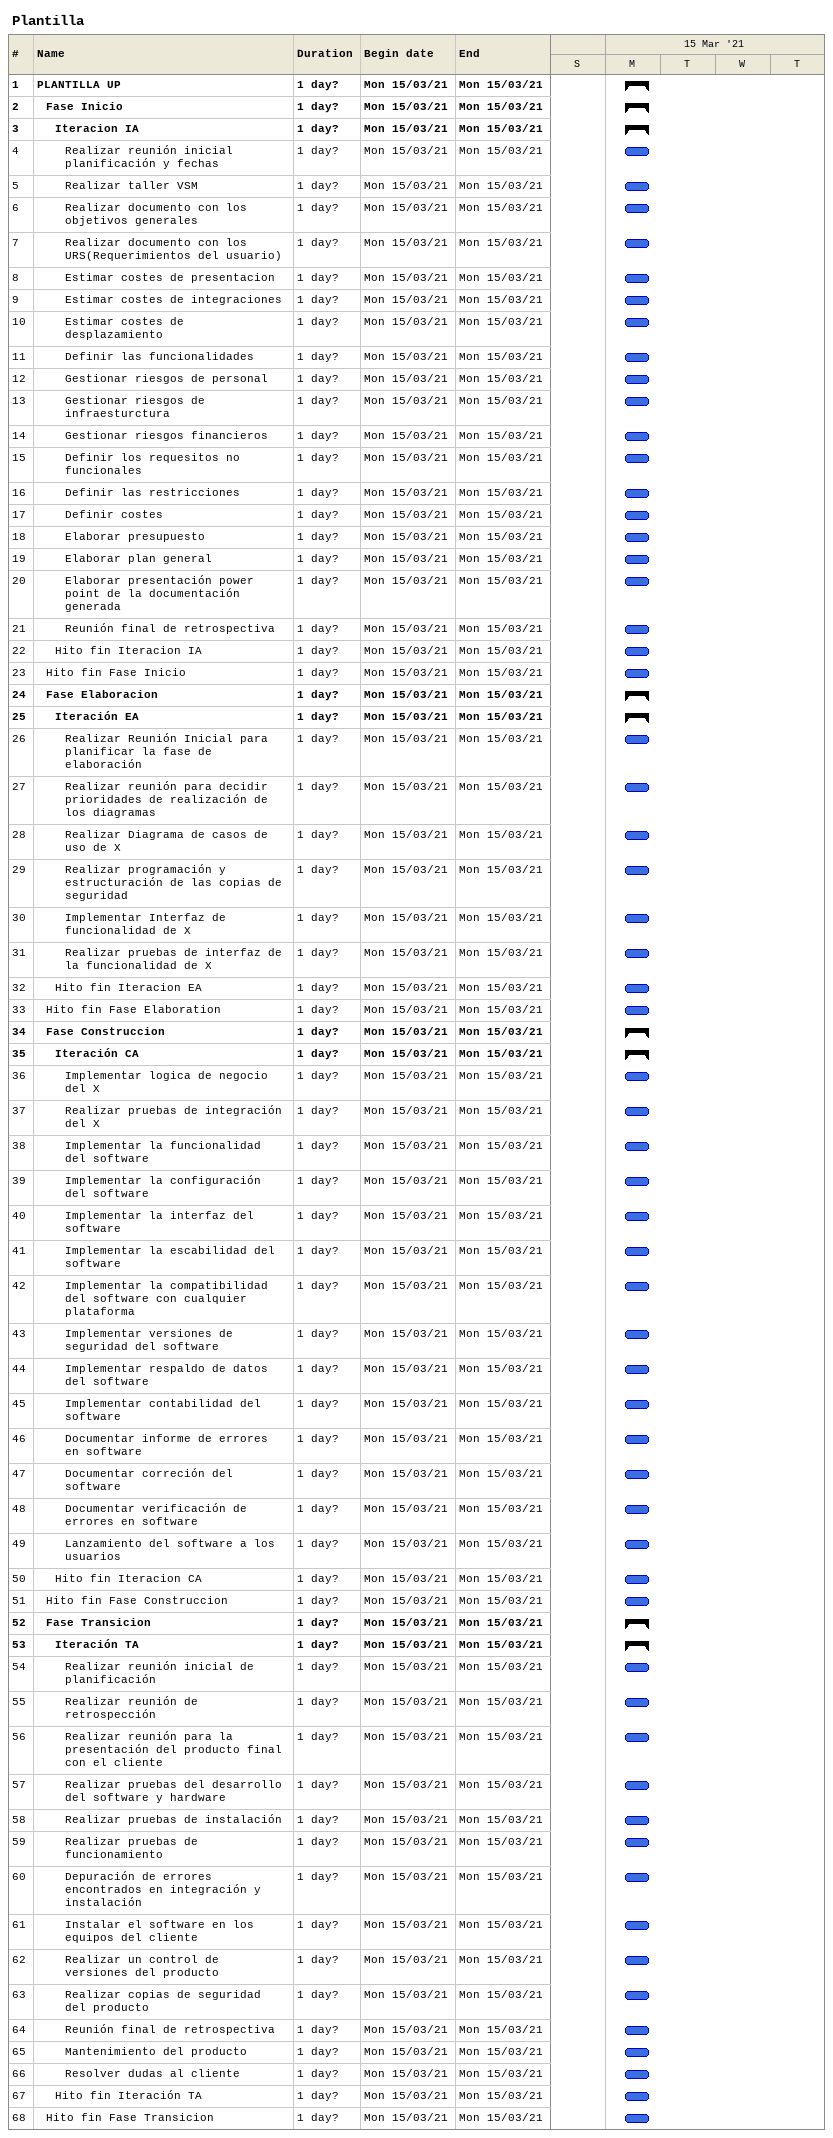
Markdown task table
Plantilla

| ID | Level | Task | Duration | Start | Finish |
|---|---|---|---|---|---|
| 1 | 1 | **PLANTILLA UP** | 1d? | 2021-03-15 | 2021-03-15 |
| 2 | 2 | **Fase Inicio** | 1d? | 2021-03-15 | 2021-03-15 |
| 3 | 3 | **Iteracion IA** | 1d? | 2021-03-15 | 2021-03-15 |
| 4 | 4 | Realizar reunión inicial planificación y fechas | 1d? | 2021-03-15 | 2021-03-15 |
| 5 | 4 | Realizar taller VSM | 1d? | 2021-03-15 | 2021-03-15 |
| 6 | 4 | Realizar documento con los objetivos generales | 1d? | 2021-03-15 | 2021-03-15 |
| 7 | 4 | Realizar documento con los URS(Requerimientos del usuario) | 1d? | 2021-03-15 | 2021-03-15 |
| 8 | 4 | Estimar costes de presentacion | 1d? | 2021-03-15 | 2021-03-15 |
| 9 | 4 | Estimar costes de integraciones | 1d? | 2021-03-15 | 2021-03-15 |
| 10 | 4 | Estimar costes de desplazamiento | 1d? | 2021-03-15 | 2021-03-15 |
| 11 | 4 | Definir las funcionalidades | 1d? | 2021-03-15 | 2021-03-15 |
| 12 | 4 | Gestionar riesgos de personal | 1d? | 2021-03-15 | 2021-03-15 |
| 13 | 4 | Gestionar riesgos de infraesturctura | 1d? | 2021-03-15 | 2021-03-15 |
| 14 | 4 | Gestionar riesgos financieros | 1d? | 2021-03-15 | 2021-03-15 |
| 15 | 4 | Definir los requesitos no funcionales | 1d? | 2021-03-15 | 2021-03-15 |
| 16 | 4 | Definir las restricciones | 1d? | 2021-03-15 | 2021-03-15 |
| 17 | 4 | Definir costes | 1d? | 2021-03-15 | 2021-03-15 |
| 18 | 4 | Elaborar presupuesto | 1d? | 2021-03-15 | 2021-03-15 |
| 19 | 4 | Elaborar plan general | 1d? | 2021-03-15 | 2021-03-15 |
| 20 | 4 | Elaborar presentación power point de la documentación generada | 1d? | 2021-03-15 | 2021-03-15 |
| 21 | 4 | Reunión final de retrospectiva | 1d? | 2021-03-15 | 2021-03-15 |
| 22 | 3 | Hito fin Iteracion IA | 1d? | 2021-03-15 | 2021-03-15 |
| 23 | 2 | Hito fin Fase Inicio | 1d? | 2021-03-15 | 2021-03-15 |
| 24 | 2 | **Fase Elaboracion** | 1d? | 2021-03-15 | 2021-03-15 |
| 25 | 3 | **Iteración EA** | 1d? | 2021-03-15 | 2021-03-15 |
| 26 | 4 | Realizar Reunión Inicial para planificar la fase de elaboración | 1d? | 2021-03-15 | 2021-03-15 |
| 27 | 4 | Realizar reunión para decidir prioridades de realización de los diagramas | 1d? | 2021-03-15 | 2021-03-15 |
| 28 | 4 | Realizar Diagrama de casos de uso de X | 1d? | 2021-03-15 | 2021-03-15 |
| 29 | 4 | Realizar programación y estructuración de las copias de seguridad | 1d? | 2021-03-15 | 2021-03-15 |
| 30 | 4 | Implementar Interfaz de funcionalidad de X | 1d? | 2021-03-15 | 2021-03-15 |
| 31 | 4 | Realizar pruebas de interfaz de la funcionalidad de X | 1d? | 2021-03-15 | 2021-03-15 |
| 32 | 3 | Hito fin Iteracion EA | 1d? | 2021-03-15 | 2021-03-15 |
| 33 | 2 | Hito fin Fase Elaboration | 1d? | 2021-03-15 | 2021-03-15 |
| 34 | 2 | **Fase Construccion** | 1d? | 2021-03-15 | 2021-03-15 |
| 35 | 3 | **Iteración CA** | 1d? | 2021-03-15 | 2021-03-15 |
| 36 | 4 | Implementar logica de negocio del X | 1d? | 2021-03-15 | 2021-03-15 |
| 37 | 4 | Realizar pruebas de integración del X | 1d? | 2021-03-15 | 2021-03-15 |
| 38 | 4 | Implementar la funcionalidad del software | 1d? | 2021-03-15 | 2021-03-15 |
| 39 | 4 | Implementar la configuración del software | 1d? | 2021-03-15 | 2021-03-15 |
| 40 | 4 | Implementar la interfaz del software | 1d? | 2021-03-15 | 2021-03-15 |
| 41 | 4 | Implementar la escabilidad del software | 1d? | 2021-03-15 | 2021-03-15 |
| 42 | 4 | Implementar la compatibilidad del software con cualquier plataforma | 1d? | 2021-03-15 | 2021-03-15 |
| 43 | 4 | Implementar versiones de seguridad del software | 1d? | 2021-03-15 | 2021-03-15 |
| 44 | 4 | Implementar respaldo de datos del software | 1d? | 2021-03-15 | 2021-03-15 |
| 45 | 4 | Implementar contabilidad del software | 1d? | 2021-03-15 | 2021-03-15 |
| 46 | 4 | Documentar informe de errores en software | 1d? | 2021-03-15 | 2021-03-15 |
| 47 | 4 | Documentar correción del software | 1d? | 2021-03-15 | 2021-03-15 |
| 48 | 4 | Documentar verificación de errores en software | 1d? | 2021-03-15 | 2021-03-15 |
| 49 | 4 | Lanzamiento del software a los usuarios | 1d? | 2021-03-15 | 2021-03-15 |
| 50 | 3 | Hito fin Iteracion CA | 1d? | 2021-03-15 | 2021-03-15 |
| 51 | 2 | Hito fin Fase Construccion | 1d? | 2021-03-15 | 2021-03-15 |
| 52 | 2 | **Fase Transicion** | 1d? | 2021-03-15 | 2021-03-15 |
| 53 | 3 | **Iteración TA** | 1d? | 2021-03-15 | 2021-03-15 |
| 54 | 4 | Realizar reunión inicial de planificación | 1d? | 2021-03-15 | 2021-03-15 |
| 55 | 4 | Realizar reunión de retrospección | 1d? | 2021-03-15 | 2021-03-15 |
| 56 | 4 | Realizar reunión para la presentación del producto final con el cliente | 1d? | 2021-03-15 | 2021-03-15 |
| 57 | 4 | Realizar pruebas del desarrollo del software y hardware | 1d? | 2021-03-15 | 2021-03-15 |
| 58 | 4 | Realizar pruebas de instalación | 1d? | 2021-03-15 | 2021-03-15 |
| 59 | 4 | Realizar pruebas de funcionamiento | 1d? | 2021-03-15 | 2021-03-15 |
| 60 | 4 | Depuración de errores encontrados en integración y instalación | 1d? | 2021-03-15 | 2021-03-15 |
| 61 | 4 | Instalar el software en los equipos del cliente | 1d? | 2021-03-15 | 2021-03-15 |
| 62 | 4 | Realizar un control de versiones del producto | 1d? | 2021-03-15 | 2021-03-15 |
| 63 | 4 | Realizar copias de seguridad del producto | 1d? | 2021-03-15 | 2021-03-15 |
| 64 | 4 | Reunión final de retrospectiva | 1d? | 2021-03-15 | 2021-03-15 |
| 65 | 4 | Mantenimiento del producto | 1d? | 2021-03-15 | 2021-03-15 |
| 66 | 4 | Resolver dudas al cliente | 1d? | 2021-03-15 | 2021-03-15 |
| 67 | 3 | Hito fin Iteración TA | 1d? | 2021-03-15 | 2021-03-15 |
| 68 | 2 | Hito fin Fase Transicion | 1d? | 2021-03-15 | 2021-03-15 |
